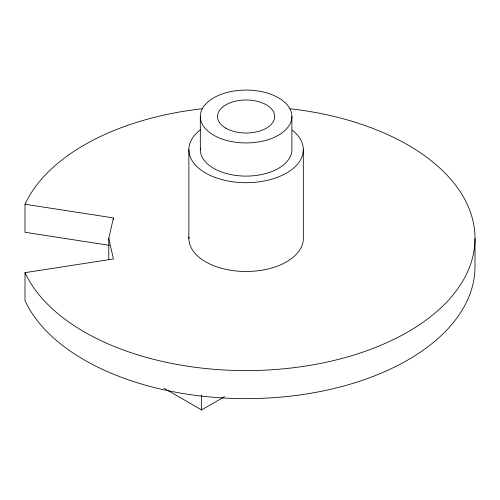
<?xml version="1.0" encoding="UTF-8"?>
<svg xmlns="http://www.w3.org/2000/svg" width="500" height="500" viewBox="0 0 500 500"><rect width="100%" height="100%" fill="white"/><g stroke="black" fill="none" stroke-linecap="round" stroke-linejoin="round"><path stroke-width="0.75" d="M108.763 259.469L108.763 238.444L113.438 217.925L25 204.244L25 232.275L109.594 245.362M164.025 388.237L201.588 409.925L224.569 396.656M475 238.444L475 266.481A228.9 132.156 0 0 1 275.975 397.506A228.9 132.156 0 0 1 25 300.681L25 272.65L113.438 258.969L108.763 238.444M303.325 149.669L303.325 238.444A57.225 33.038 0 0 1 244.862 271.475A57.225 33.038 0 0 1 188.931 237.013M291.881 116.506A45.781 26.431 0 0 1 223.212 139.4A45.781 26.431 0 0 1 223.212 93.619A45.781 26.431 0 0 1 291.881 116.506L291.881 149.669A45.781 26.431 0 0 1 244.775 176.088A45.781 26.431 0 0 1 200.4 148.138M201.588 395.125L201.588 409.925M200.319 116.506L200.319 149.669M188.875 149.669L188.875 238.444M113.438 217.925L113.438 219.481M290.244 108.775A228.9 132.156 0 0 1 474.8 244.013A228.9 132.156 0 0 1 271.194 369.8A228.9 132.156 0 0 1 25 272.65M25 204.244A228.9 132.156 0 0 1 201.956 108.775M292.4 130.256A57.225 33.038 0 0 1 284.137 174.35A57.225 33.038 0 0 1 207.319 173.962A57.225 33.038 0 0 1 200.394 129.787M225.869 128.188A28.613 16.519 0 0 0 273.738 120.781A28.613 16.519 0 0 0 238.694 100.55A28.613 16.519 0 0 0 225.869 128.188"/></g></svg>
